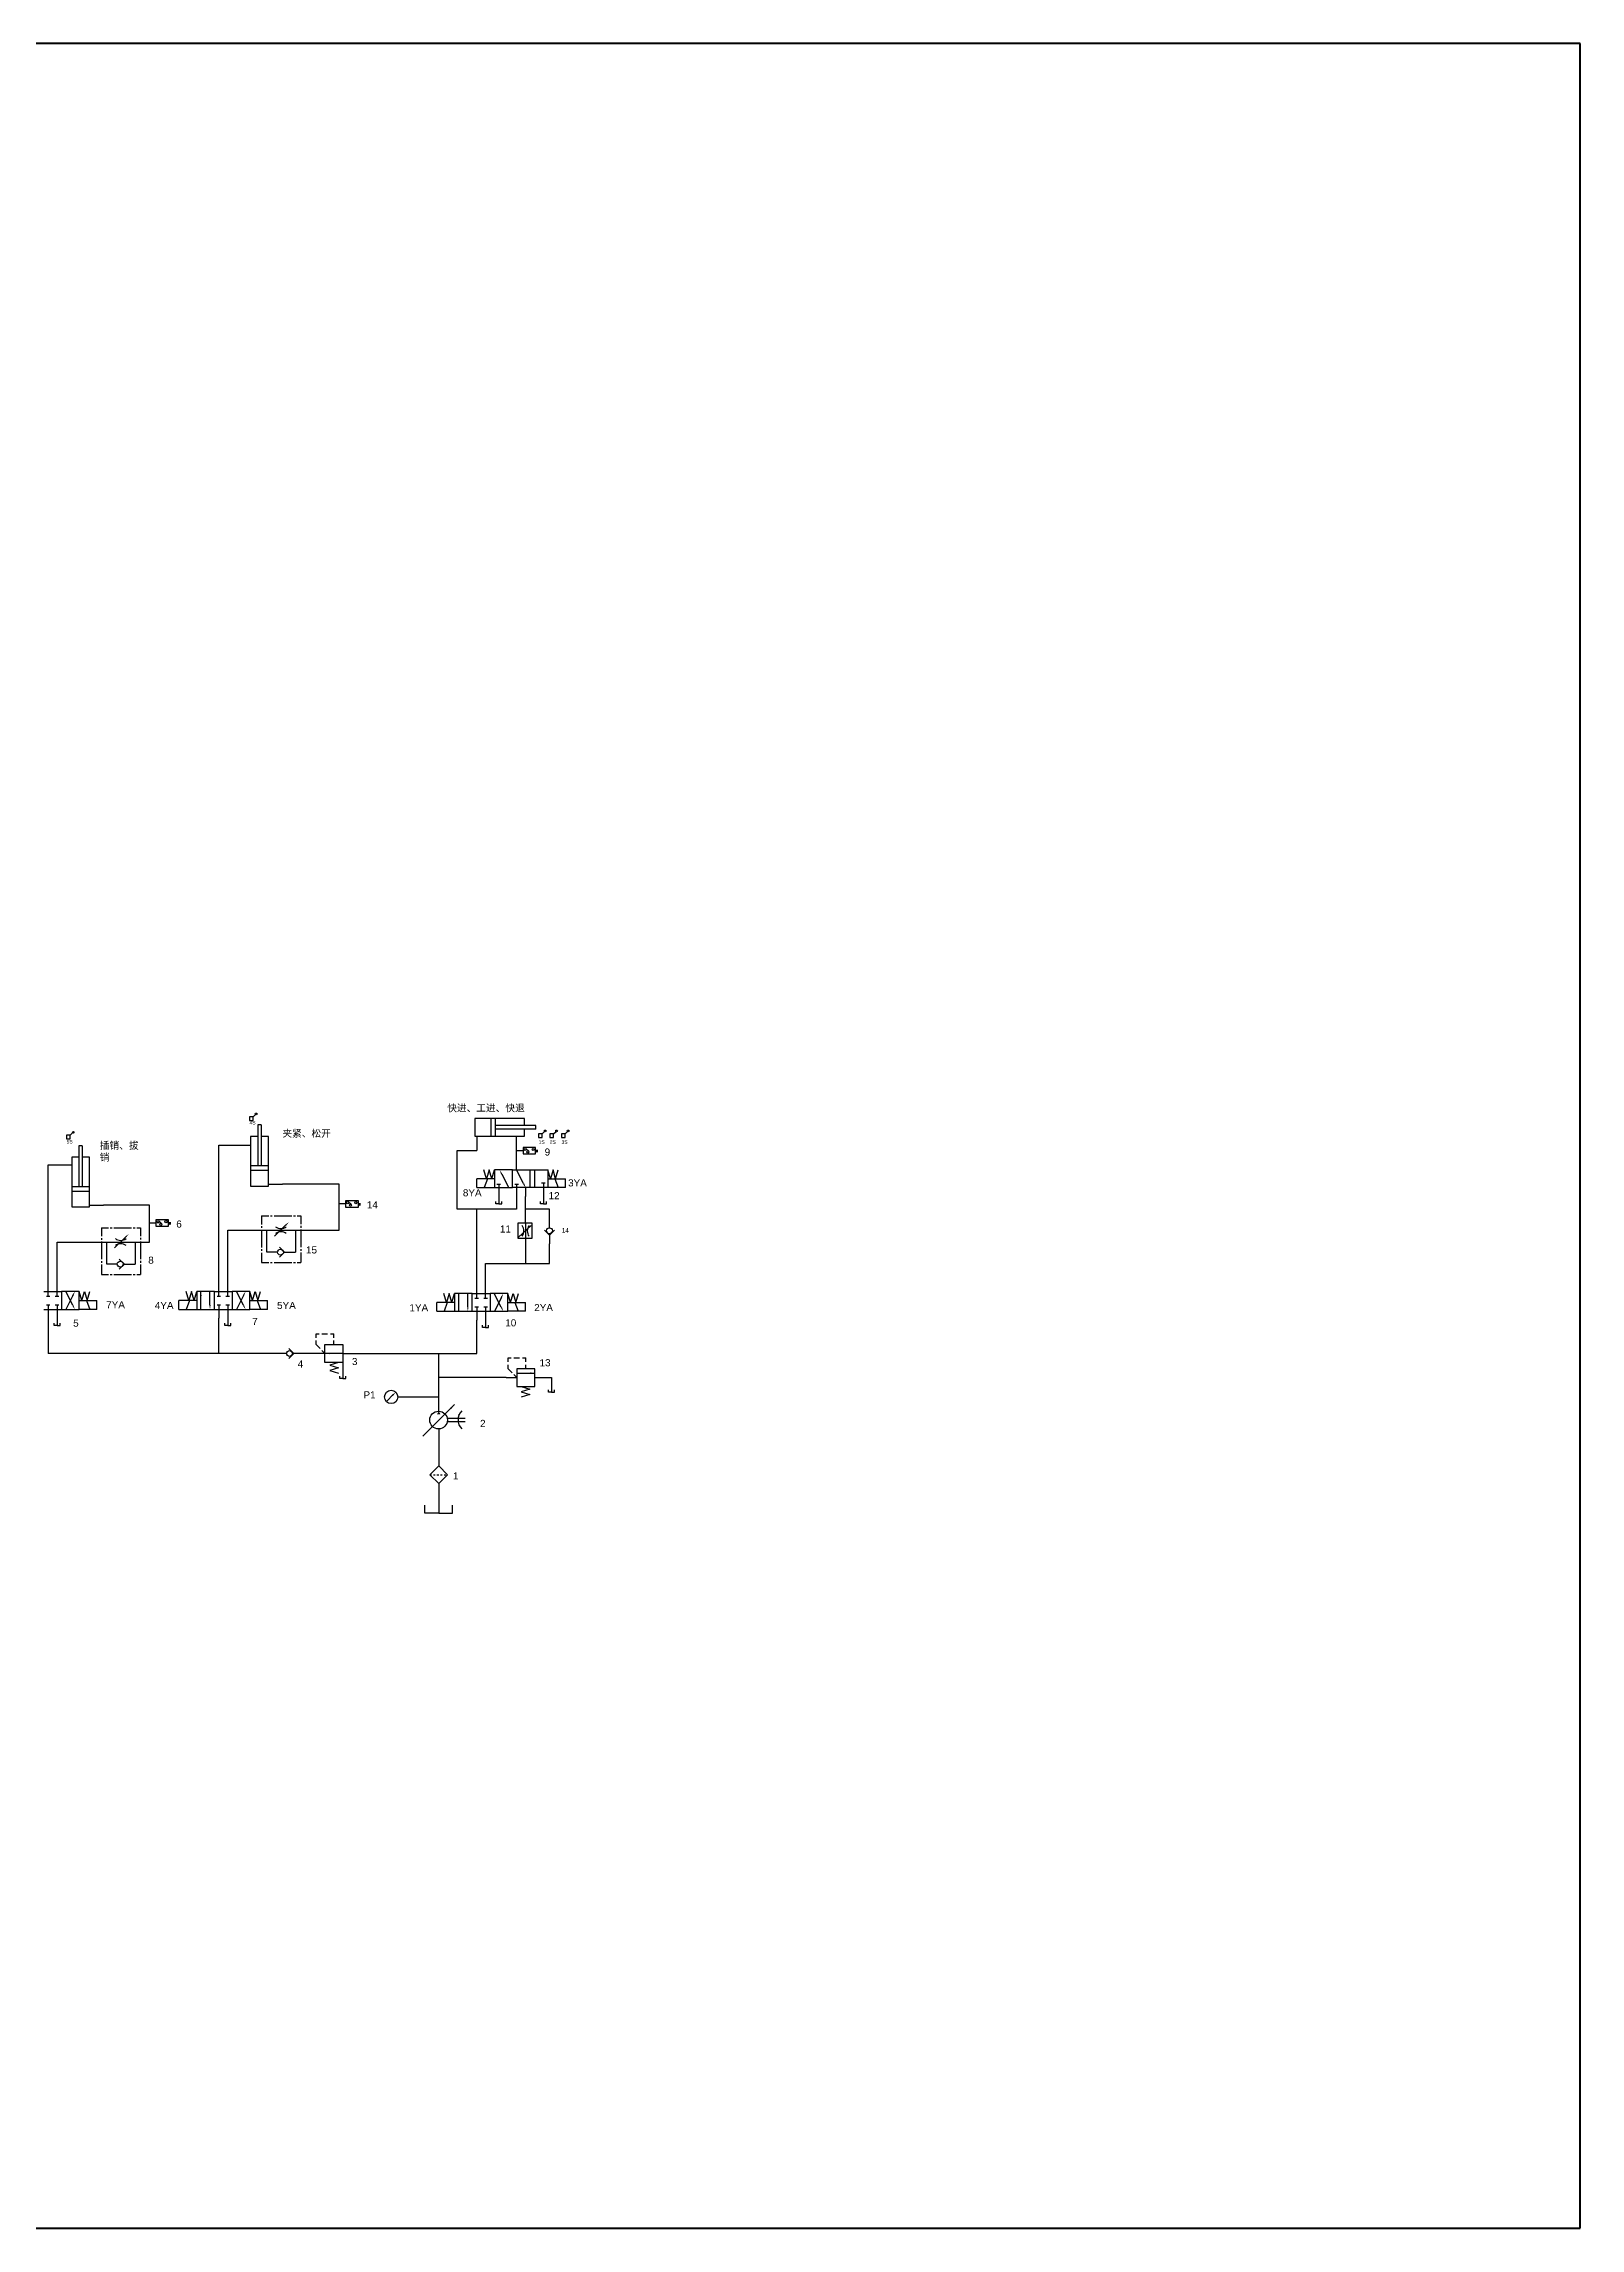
# Model space of a CAD drawing. Header units: millimetres. Extents: x 2847 to 4578, y 1430 to 2662.
# Drawn here: x 3712 to 4578, y 1430 to 2662 of the extents above; entities that cross this region are included whole.
import ezdxf

# ---------------------------------------------------------------- set-up
doc = ezdxf.new("R2010")
doc.units = ezdxf.units.MM
doc.linetypes.add('JIS_02_1.0', pattern=[2, 1, -1])
for name, color, linetype in [('11', 1, 'Continuous'), ('元件', 140, 'Continuous'), ('油路', 40, 'Continuous'), ('细实线', 7, 'Continuous'), ('虚线', 140, 'JIS_02_1.0')]:
    doc.layers.add(name, color=color, linetype=linetype)
doc.layers.add('粗实线', color=7, linetype='Continuous', lineweight=50)
doc.styles.get("Standard").update_dxf_attribs({"font": 'arial.ttf'})

msp = doc.modelspace()

# ---------------------------------------------------------------- linework, layer by layer
at = {"layer": '11'}
for p, q in [((3865.2, 1932.1), (3865.2, 1934.2)), ((3865.2, 1934.2), (3866.9, 1934.2)), ((3868.5, 1934.2), (3871.7, 1934.2)), ((3873.3, 1934.2), (3875.2, 1934.2)), ((3875.2, 1932.1), (3875.2, 1934.2)), ((3865.2, 1928.2), (3865.2, 1930.5)), ((3867.4, 1926), (3865.2, 1928.2)), ((3870.2, 1923.2), (3868.5, 1924.9)), ((3875.2, 1928.2), (3875.2, 1930.5)), ((3973.4, 1918.5), (3973.4, 1920.7)), ((3973.4, 1920.7), (3975.1, 1920.7)), ((3973.4, 1914.6), (3973.4, 1916.9)), ((3975.6, 1912.4), (3973.4, 1914.6)), ((3976.7, 1920.7), (3979.9, 1920.7)), ((3978.4, 1909.6), (3976.7, 1911.3)), ((3981.5, 1920.7), (3983.4, 1920.7)), ((3983.4, 1918.5), (3983.4, 1920.7)), ((3983.4, 1914.6), (3983.4, 1916.9))]:
    msp.add_line(p, q, dxfattribs=at)
at = {"layer": '元件'}
for p, q in [((3832.3, 2045.6), (3828.3, 2045.6)), ((3828.3, 2045.6), (3828.3, 2017.6)), ((3832.3, 2052.2), (3832.3, 2029.1)), ((3834.3, 2052.2), (3832.3, 2052.2)), ((3834.3, 2052.2), (3834.3, 2029.1)), ((3838.3, 2045.6), (3834.3, 2045.6)), ((3838.3, 2017.6), (3838.3, 2045.6)), ((3954.6, 2055.7), (3954.6, 2045.7)), ((3982.6, 2055.7), (3954.6, 2055.7)), ((3954.6, 2045.7), (3982.6, 2045.7)), ((3963.6, 2055.7), (3963.6, 2045.7)), ((3966.1, 2055.7), (3966.1, 2045.7)), ((3989.1, 2051.7), (3966.1, 2051.7)), ((3989.1, 2049.7), (3966.1, 2049.7)), ((3982.6, 2051.7), (3982.6, 2055.7)), ((3982.6, 2045.7), (3982.6, 2049.7)), ((3989.1, 2049.7), (3989.1, 2051.7)), ((3731.4, 2033.8), (3727.5, 2033.8)), ((3727.5, 2033.8), (3727.5, 2005.8)), ((3731.4, 2040.3), (3731.4, 2017.3)), ((3733.4, 2040.3), (3731.4, 2040.3)), ((3733.4, 2040.3), (3733.4, 2017.3)), ((3737.5, 2033.8), (3733.4, 2033.8)), ((3737.5, 2005.8), (3737.5, 2033.8)), ((3981.8, 2037.5), (3978.2, 2037.5)), ((3988.9, 2039.3), (3981.8, 2039.3)), ((3981.8, 2039.3), (3981.8, 2035.7)), ((3981.8, 2035.7), (3988.9, 2035.7)), ((3983.4, 2038.7), (3985, 2037.3)), ((3988.9, 2035.7), (3988.9, 2039.3)), ((3988.9, 2038), (3989.2, 2036.7)), ((3989.2, 2036.7), (3989.5, 2038)), ((3989.5, 2038), (3989.7, 2036.7)), ((3989.7, 2036.7), (3990, 2038)), ((3828.3, 2029.1), (3838.3, 2029.1)), ((3828.3, 2026.6), (3838.3, 2026.6)), ((3965.8, 2021.7), (3955.8, 2021.7)), ((3955.8, 2016.7), (3955.8, 2021.7)), ((3961.3, 2021.7), (3959.8, 2026.7)), ((3961.7, 2021.7), (3959.9, 2016.7)), ((3962.8, 2026.7), (3961.3, 2021.7)), ((3964.3, 2021.7), (3962.8, 2026.7)), ((3964.3, 2021.7), (3965.8, 2026.7)), ((3965.8, 2026.7), (3965.8, 2016.7)), ((3975.8, 2026.7), (3965.8, 2026.7)), ((3969.8, 2024.4), (3973.6, 2016.7)), ((3975.8, 2016.7), (3975.8, 2026.7)), ((3975.8, 2026.7), (3995.8, 2026.7)), ((3982.1, 2019), (3978.2, 2026.7)), ((3985.8, 2016.7), (3985.8, 2026.7)), ((3988.3, 2026.7), (3988.3, 2016.7)), ((3995.8, 2026.7), (3995.8, 2016.7)), ((3997.2, 2021.7), (3995.8, 2026.7)), ((3995.8, 2021.7), (4005.8, 2021.7)), ((3998.7, 2026.7), (3997.2, 2021.7)), ((4000.2, 2021.7), (3998.7, 2026.7)), ((3999.8, 2021.7), (4001.6, 2016.7)), ((4000.2, 2021.7), (4001.7, 2026.7)), ((4005.8, 2016.7), (4005.8, 2021.7)), ((3727.5, 2017.3), (3737.5, 2017.3)), ((3727.5, 2014.8), (3737.5, 2014.8)), ((3828.3, 2017.6), (3838.3, 2017.6)), ((3838.3, 2018.7), (3846.3, 2018.7)), ((3881.8, 2007.5), (3878.2, 2007.5)), ((3889, 2009.3), (3881.8, 2009.3)), ((3881.8, 2009.3), (3881.8, 2005.7)), ((3883.5, 2008.7), (3885, 2007.3)), ((3889, 2005.7), (3889, 2009.3)), ((3889, 2008), (3889.3, 2006.7)), ((3889.3, 2006.7), (3889.6, 2008)), ((3889.6, 2008), (3889.8, 2006.7)), ((3889.8, 2006.7), (3890.1, 2008)), ((3955.8, 2016.7), (3965.8, 2016.7)), ((3965.8, 2016.7), (3975.8, 2016.7)), ((3966.4, 2007.6), (3966.4, 2008.9)), ((3968.1, 2007.6), (3966.4, 2007.6)), ((3969.1, 2018.5), (3967.1, 2018.5)), ((3968.1, 2018.5), (3968.1, 2016.7)), ((3968.1, 2016.7), (3968.1, 2011.7)), ((3968.1, 2011.7), (3968.1, 2007.6)), ((3968.1, 2007.6), (3969.8, 2007.6)), ((3969.8, 2007.6), (3969.8, 2008.9)), ((3985.8, 2016.7), (3975.8, 2016.7)), ((3979.2, 2018.5), (3977.2, 2018.5)), ((3978.2, 2018.5), (3978.2, 2016.7)), ((3983.2, 2016.7), (3983.2, 2016.7)), ((3995.8, 2016.7), (3985.8, 2016.7)), ((3991.6, 2007.6), (3991.6, 2008.9)), ((3993.3, 2007.6), (3991.6, 2007.6)), ((3994.3, 2019.2), (3992.3, 2019.2)), ((3993.3, 2019.2), (3993.3, 2016.7)), ((3993.3, 2016.7), (3993.3, 2011.7)), ((3993.3, 2011.7), (3993.3, 2007.6)), ((3993.3, 2007.6), (3995, 2007.6)), ((3995, 2007.6), (3995, 2008.9)), ((4005.8, 2016.7), (3995.8, 2016.7)), ((3727.5, 2005.8), (3737.5, 2005.8)), ((3737.4, 2006.8), (3745.4, 2006.8)), ((3774.9, 1996.7), (3771.3, 1996.7)), ((3782.1, 1998.5), (3774.9, 1998.5)), ((3774.9, 1998.5), (3774.9, 1995)), ((3776.5, 1997.9), (3778.1, 1996.5)), ((3782.1, 1995), (3782.1, 1998.5)), ((3782.1, 1997.2), (3782.4, 1995.9)), ((3782.4, 1995.9), (3782.7, 1997.2)), ((3782.7, 1997.2), (3782.9, 1995.9)), ((3782.9, 1995.9), (3783.2, 1997.2)), ((3848, 1995.5), (3841.8, 1989.4)), ((3881.8, 2005.7), (3889, 2005.7)), ((3987, 1996.7), (3978.9, 1996.7)), ((3978.9, 1996.7), (3978.9, 1988.3)), ((3986.4, 1995.3), (3979.2, 1988.8)), ((3983.2, 1996.7), (3983.2, 1988.3)), ((3987, 1988.3), (3987, 1996.7)), ((3996.7, 1994.1), (3996.7, 1999.1)), ((3739.2, 1986), (3771.3, 1986)), ((3747.2, 1973.6), (3747.2, 1986)), ((3757.7, 1988.7), (3751.5, 1982.7)), ((3763.2, 1986), (3763.2, 1973.6)), ((3774.9, 1995), (3782.1, 1995)), ((3829.5, 1992.8), (3861.6, 1992.8)), ((3837.5, 1980.3), (3837.5, 1992.8)), ((3844.6, 1983.2), (3847.4, 1980.3)), ((3853.5, 1992.8), (3853.5, 1980.3)), ((3978.9, 1988.3), (3987, 1988.3)), ((3993.9, 1992.8), (3996.7, 1990)), ((3996.7, 1990), (3999.5, 1992.8)), ((3996.7, 1990), (3996.7, 1985)), ((3753.1, 1973.6), (3747.2, 1973.6)), ((3754.3, 1976.4), (3757.2, 1973.6)), ((3757.2, 1973.6), (3754.3, 1970.8)), ((3757.1, 1973.6), (3763.2, 1973.6)), ((3843.4, 1980.3), (3837.5, 1980.3)), ((3847.4, 1980.3), (3844.6, 1977.5)), ((3847.4, 1980.3), (3853.5, 1980.3)), ((3711.7, 1958.1), (3721.7, 1958.1)), ((3714.2, 1958.1), (3714.2, 1963.1)), ((3714.2, 1955.5), (3714.2, 1958.1)), ((3719.2, 1958.1), (3719.2, 1963.1)), ((3719.2, 1955.5), (3719.2, 1958.1)), ((3731.7, 1958.1), (3721.7, 1958.1)), ((3721.7, 1958.1), (3721.7, 1948.1)), ((3728.1, 1950.4), (3724.2, 1958.1)), ((3731.7, 1948.1), (3731.7, 1958.1)), ((3733.2, 1953.1), (3731.7, 1958.1)), ((3733.2, 1953.1), (3734.7, 1958.1)), ((3734.7, 1958.1), (3736.2, 1953.1)), ((3736.2, 1953.1), (3737.7, 1958.1)), ((3793.4, 1953.1), (3791.9, 1958.1)), ((3794.9, 1958.1), (3793.4, 1953.1)), ((3796.4, 1953.1), (3794.9, 1958.1)), ((3796.4, 1953.1), (3797.9, 1958.1)), ((3797.9, 1958.1), (3797.9, 1948.1)), ((3807.9, 1958.1), (3797.9, 1958.1)), ((3800.3, 1948.1), (3800.3, 1958.1)), ((3805.4, 1950.6), (3805.4, 1958.1)), ((3807.9, 1958.1), (3817.9, 1958.1)), ((3807.9, 1948.1), (3807.9, 1958.1)), ((3810.4, 1958.1), (3810.4, 1963.1)), ((3810.4, 1955.5), (3810.4, 1958.1)), ((3815.4, 1958.1), (3815.4, 1963.1)), ((3815.4, 1955.5), (3815.4, 1958.1)), ((3827.9, 1958.1), (3817.9, 1958.1)), ((3817.9, 1958.1), (3817.9, 1948.1)), ((3824.2, 1950.4), (3820.3, 1958.1)), ((3827.9, 1948.1), (3827.9, 1958.1)), ((3829.4, 1953.1), (3827.9, 1958.1)), ((3829.4, 1953.1), (3830.9, 1958.1)), ((3830.9, 1958.1), (3832.4, 1953.1)), ((3832.4, 1953.1), (3833.9, 1958.1)), ((3955.7, 1957), (3955.7, 1962)), ((3960.7, 1957), (3960.7, 1962)), ((3711.7, 1948.1), (3721.7, 1948.1)), ((3713.2, 1955.5), (3715.2, 1955.5)), ((3713.2, 1950.6), (3715.2, 1950.6)), ((3714.2, 1950.6), (3714.2, 1948.1)), ((3714.2, 1948.1), (3714.2, 1943.1)), ((3718.2, 1955.5), (3720.2, 1955.5)), ((3718.2, 1950.6), (3720.2, 1950.6)), ((3719.2, 1950.6), (3719.2, 1948.1)), ((3719.2, 1948.1), (3719.2, 1943.1)), ((3721.7, 1948.1), (3731.7, 1948.1)), ((3728.1, 1955.9), (3724.2, 1948.1)), ((3731.7, 1953.1), (3741.7, 1953.1)), ((3741.7, 1948.1), (3731.7, 1948.1)), ((3735.8, 1953.1), (3737.6, 1948.1)), ((3741.7, 1948.1), (3741.7, 1953.1)), ((3797.9, 1953.1), (3787.9, 1953.1)), ((3787.9, 1948.1), (3787.9, 1953.1)), ((3787.9, 1948.1), (3797.9, 1948.1)), ((3793.8, 1953.1), (3792, 1948.1)), ((3797.9, 1948.1), (3807.9, 1948.1)), ((3807.9, 1948.1), (3817.9, 1948.1)), ((3809.4, 1955.5), (3811.4, 1955.5)), ((3809.4, 1950.6), (3811.4, 1950.6)), ((3810.4, 1950.6), (3810.4, 1948.1)), ((3810.4, 1948.1), (3810.4, 1943.1)), ((3814.4, 1955.5), (3816.4, 1955.5)), ((3814.4, 1950.6), (3816.4, 1950.6)), ((3815.4, 1950.6), (3815.4, 1948.1)), ((3815.4, 1948.1), (3815.4, 1943.1)), ((3817.9, 1948.1), (3827.9, 1948.1)), ((3824.3, 1955.9), (3820.4, 1948.1)), ((3827.9, 1953.1), (3837.9, 1953.1)), ((3837.9, 1948.1), (3827.9, 1948.1)), ((3831.9, 1953.1), (3833.8, 1948.1)), ((3837.9, 1948.1), (3837.9, 1953.1)), ((3943.2, 1952), (3933.2, 1952)), ((3933.2, 1947), (3933.2, 1952)), ((3933.2, 1947), (3943.2, 1947)), ((3938.6, 1952), (3937.2, 1957)), ((3939.1, 1952), (3937.3, 1947)), ((3940.2, 1957), (3938.6, 1952)), ((3941.7, 1952), (3940.2, 1957)), ((3941.7, 1952), (3943.2, 1957)), ((3943.2, 1957), (3943.2, 1947)), ((3953.2, 1957), (3943.2, 1957)), ((3943.2, 1947), (3953.2, 1947)), ((3945.6, 1947.1), (3945.6, 1957)), ((3950.7, 1949.5), (3950.7, 1957)), ((3953.2, 1957), (3963.2, 1957)), ((3953.2, 1947), (3953.2, 1957)), ((3953.2, 1947), (3963.2, 1947)), ((3954.7, 1954.4), (3956.7, 1954.4)), ((3954.7, 1949.5), (3956.7, 1949.5)), ((3955.7, 1954.4), (3955.7, 1957)), ((3955.7, 1949.5), (3955.7, 1947)), ((3955.7, 1947), (3955.7, 1942)), ((3959.7, 1954.4), (3961.7, 1954.4)), ((3959.7, 1949.5), (3961.7, 1949.5)), ((3960.7, 1954.4), (3960.7, 1957)), ((3960.7, 1949.5), (3960.7, 1947)), ((3960.7, 1947), (3960.7, 1942)), ((3973.2, 1957), (3963.2, 1957)), ((3963.2, 1957), (3963.2, 1947)), ((3963.2, 1947), (3973.2, 1947)), ((3969.5, 1949.3), (3965.6, 1957.1)), ((3969.6, 1954.8), (3965.7, 1947)), ((3973.2, 1947), (3973.2, 1957)), ((3974.7, 1952), (3973.2, 1957)), ((3973.2, 1952), (3983.2, 1952)), ((3983.2, 1947), (3973.2, 1947)), ((3974.7, 1952), (3976.2, 1957)), ((3976.2, 1957), (3977.7, 1952)), ((3977.2, 1952), (3979.1, 1947)), ((3977.7, 1952), (3979.2, 1957)), ((3983.2, 1947), (3983.2, 1952)), ((3717.5, 1939), (3717.5, 1940.3)), ((3719.2, 1939), (3717.5, 1939)), ((3719.2, 1943.1), (3719.2, 1939)), ((3719.2, 1939), (3720.9, 1939)), ((3720.9, 1939), (3720.9, 1940.3)), ((3813.7, 1939), (3813.7, 1940.3)), ((3815.4, 1939), (3813.7, 1939)), ((3815.4, 1943.1), (3815.4, 1939)), ((3815.4, 1939), (3817.1, 1939)), ((3817.1, 1939), (3817.1, 1940.3)), ((3959, 1937.9), (3959, 1939.2)), ((3960.7, 1937.9), (3959, 1937.9)), ((3960.7, 1942), (3960.7, 1937.9)), ((3960.7, 1937.9), (3962.4, 1937.9)), ((3962.4, 1937.9), (3962.4, 1939.2)), ((3852.7, 1923.2), (3849.9, 1926)), ((3849.9, 1920.4), (3852.7, 1923.2)), ((3870.2, 1928.2), (3880.2, 1928.2)), ((3870.2, 1918.2), (3870.2, 1928.2)), ((3880.3, 1923.2), (3870.2, 1923.2)), ((3880.2, 1928.2), (3880.2, 1918.2)), ((3880.2, 1918.2), (3870.2, 1918.2)), ((3877.9, 1918.2), (3872.9, 1916.7)), ((3872.9, 1916.7), (3877.9, 1915.2)), ((3877.9, 1915.2), (3872.9, 1913.7)), ((3872.9, 1913.7), (3877.9, 1912.2)), ((3878.5, 1909.1), (3878.5, 1910.4)), ((3880.2, 1909.1), (3878.5, 1909.1)), ((3880.2, 1918.2), (3880.2, 1913.2)), ((3880.2, 1913.2), (3880.2, 1909.1)), ((3880.2, 1909.1), (3881.9, 1909.1)), ((3881.9, 1909.1), (3881.9, 1910.4)), ((3988.4, 1914.6), (3978.4, 1914.6)), ((3978.4, 1914.6), (3978.4, 1904.6)), ((3978.4, 1912.1), (3988.4, 1912.1)), ((3988.4, 1904.6), (3988.4, 1914.6)), ((3908.9, 1900.2), (3904.8, 1896.1)), ((3978.4, 1904.6), (3988.4, 1904.6)), ((3980.7, 1904.6), (3985.7, 1903.1)), ((3985.7, 1903.1), (3980.7, 1901.6)), ((3980.7, 1901.6), (3985.7, 1900.1)), ((3985.7, 1900.1), (3980.7, 1898.6)), ((3996.1, 1901.4), (3996.1, 1902.7)), ((3997.8, 1901.4), (3996.1, 1901.4)), ((3997.8, 1901.4), (3999.5, 1901.4)), ((3999.5, 1901.4), (3999.5, 1902.7)), ((3943.1, 1894.4), (3925.4, 1876.7)), ((3939.1, 1886.7), (3949.2, 1886.7)), ((3949.2, 1884.7), (3939.1, 1884.7)), ((3929.3, 1854.8), (3934.3, 1859.8)), ((3934.3, 1859.8), (3939.2, 1854.9)), ((3934.3, 1849.9), (3929.3, 1854.8)), ((3939.2, 1854.9), (3934.3, 1849.9)), ((3926.4, 1833.2), (3926.4, 1837.8)), ((3942.1, 1833.2), (3942.1, 1837.8)), ((3934.3, 1833.2), (3926.4, 1833.2)), ((3934.3, 1833.2), (3942.1, 1833.2))]:
    msp.add_line(p, q, dxfattribs=at)
for centre, radius in [((3983, 2038.2), 0.623), ((3984.5, 2036.8), 0.623), ((3987.5, 2038.2), 0.623), ((3883, 2008.2), 0.623), ((3884.6, 2006.8), 0.623), ((3887.6, 2008.2), 0.623), ((3776.1, 1997.4), 0.623), ((3777.7, 1996), 0.623), ((3780.6, 1997.5), 0.623), ((3996.7, 1992.4), 1.67), ((3754.8, 1973.6), 1.67), ((3845.1, 1980.3), 1.67), ((3850.2, 1923.2), 1.67), ((3907.5, 1898.7), 3.75), ((3934.2, 1885.7), 5)]:
    msp.add_circle(centre, radius, dxfattribs=at)
for centre, radius, start, end in [((3977.3, 1992.3), 5, 323.1301, 36.8699), ((3989.2, 1992.3), 5, 143.1301, 216.8699), ((3755.1, 1992), 5, 233.1301, 306.8699), ((3755.1, 1980.1), 5, 53.1301, 126.8699), ((3845.4, 1998.7), 5, 233.1301, 306.8699), ((3845.4, 1986.8), 5, 53.1301, 126.8699), ((3952.2, 1885.8), 7.03, 134.6929, 225.3648)]:
    msp.add_arc(centre, radius, start, end, dxfattribs=at)
for points in [[(3970.1, 2024.6), (3969.4, 2024.2), (3968.6, 2026.7)], [(3981.7, 2018.8), (3982.5, 2019.2), (3983.3, 2016.7)], [(3988.7, 2019.2), (3987.9, 2019.2), (3988.3, 2016.7)], [(3847.7, 1995.8), (3848.3, 1995.2), (3849.8, 1997.2)], [(3757.4, 1989), (3758, 1988.4), (3759.5, 1990.5)], [(3727.7, 1956.1), (3728.5, 1955.7), (3729.2, 1958.1)], [(3799.9, 1955.6), (3800.7, 1955.6), (3800.3, 1958.1)], [(3823.9, 1956.1), (3824.6, 1955.7), (3825.4, 1958.1)], [(3728.4, 1950.6), (3727.7, 1950.2), (3729.2, 1948.1)], [(3805.8, 1950.6), (3805, 1950.6), (3805.4, 1948.1)], [(3824.6, 1950.6), (3823.9, 1950.2), (3825.4, 1948.1)], [(3945.2, 1954.5), (3946, 1954.5), (3945.6, 1957)], [(3951.1, 1949.5), (3950.3, 1949.5), (3950.7, 1947)], [(3969.2, 1955), (3969.9, 1954.6), (3970.7, 1957)], [(3969.9, 1949.5), (3969.2, 1949.1), (3970.7, 1947)], [(3872.7, 1923.6), (3872.7, 1922.8), (3870.2, 1923.2)], [(3985.9, 1912.6), (3985.9, 1911.7), (3988.4, 1912.2)], [(3908.5, 1899.2), (3907.9, 1899.8), (3910, 1901.3)], [(3934.3, 1890.7), (3933.3, 1888.9), (3935.3, 1888.9)], [(3940.8, 1892.7), (3941.5, 1892), (3943.2, 1894.4)], [(3945.2, 1888.6), (3946, 1888.1), (3947.2, 1890.8)]]:
    msp.add_solid(points, dxfattribs=at)
at = {"layer": '油路'}
for p, q in [((3955.7, 2045.7), (3955.7, 2037.7)), ((3978.2, 2031.8), (3978.1, 2045.7)), ((3810.4, 1963.1), (3810.4, 2040.7)), ((3810.4, 2040.7), (3828.3, 2040.7)), ((3944.7, 2004.5), (3944.7, 2037.7)), ((3944.7, 2037.7), (3955.7, 2037.7)), ((3714.2, 1963.1), (3714.2, 2029.6)), ((3714.2, 2029.6), (3727.5, 2029.6)), ((3978.2, 2026.7), (3978.2, 2031.8)), ((3878.2, 2018.7), (3846.3, 2018.7)), ((3878.2, 1992.8), (3878.2, 2018.7)), ((3978.2, 2016.7), (3978.2, 2010.9)), ((3978.2, 2010.9), (3978.2, 2004.5)), ((3983.2, 2016.7), (3983.2, 2011.7)), ((3983.2, 1996.7), (3983.2, 2011.7)), ((3771.3, 2006.8), (3745.4, 2006.8)), ((3771.3, 1986), (3771.3, 2006.8)), ((3834.5, 2000.9), (3834.5, 1996)), ((3834.5, 2000.9), (3838.5, 2000.9)), ((3839.5, 2000.9), (3840.5, 2000.9)), ((3841.5, 2000.9), (3851.5, 2000.9)), ((3852.5, 2000.9), (3853.5, 2000.9)), ((3854.5, 2000.9), (3856.5, 2000.9)), ((3856.6, 2000.9), (3856.6, 1996.1)), ((3856.6, 1995.1), (3856.6, 1994.1)), ((3978.2, 2004.5), (3944.7, 2004.5)), ((3955.7, 1962), (3955.7, 2004.5)), ((3996.7, 2004.5), (3983.2, 2004.5)), ((3996.7, 1999.1), (3996.7, 2004.5)), ((3719.2, 1963.1), (3719.2, 1986)), ((3719.2, 1986), (3739.2, 1986)), ((3744.2, 1994.1), (3744.2, 1989.3)), ((3744.2, 1994.1), (3748.2, 1994.1)), ((3744.2, 1988.3), (3744.2, 1987.3)), ((3744.2, 1986.3), (3744.2, 1976.3)), ((3749.2, 1994.1), (3750.2, 1994.1)), ((3751.2, 1994.1), (3761.2, 1994.1)), ((3762.2, 1994.1), (3763.2, 1994.1)), ((3764.2, 1994.1), (3766.2, 1994.1)), ((3766.3, 1994.1), (3766.3, 1989.4)), ((3766.3, 1988.4), (3766.3, 1987.4)), ((3766.3, 1986.4), (3766.3, 1976.4)), ((3815.4, 1963.1), (3815.4, 1992.8)), ((3815.4, 1992.8), (3829.5, 1992.8)), ((3834.5, 1995), (3834.5, 1994)), ((3834.5, 1993), (3834.5, 1983)), ((3856.6, 1993.1), (3856.6, 1983.1)), ((3861.6, 1992.8), (3878.2, 1992.8)), ((3983.2, 1988.3), (3983.2, 1974)), ((3996.7, 1974), (3996.7, 1985)), ((3744.2, 1975.3), (3744.2, 1974.3)), ((3744.2, 1973.3), (3744.2, 1967.8)), ((3766.3, 1975.4), (3766.3, 1974.4)), ((3766.3, 1973.4), (3766.3, 1967.8)), ((3834.5, 1982), (3834.5, 1981)), ((3834.5, 1980), (3834.5, 1974.5)), ((3834.5, 1974.5), (3838.5, 1974.5)), ((3839.5, 1974.5), (3840.5, 1974.5)), ((3841.5, 1974.5), (3851.5, 1974.5)), ((3852.5, 1974.5), (3853.5, 1974.5)), ((3854.5, 1974.5), (3856.5, 1974.5)), ((3856.6, 1982.1), (3856.6, 1981.1)), ((3856.6, 1980.1), (3856.6, 1974.5)), ((3960.7, 1962), (3960.7, 1974)), ((3960.7, 1974), (3996.7, 1974)), ((3744.2, 1967.8), (3748.2, 1967.8)), ((3749.2, 1967.8), (3750.2, 1967.8)), ((3751.2, 1967.8), (3761.2, 1967.8)), ((3762.2, 1967.8), (3763.2, 1967.8)), ((3764.2, 1967.8), (3766.2, 1967.8)), ((3714.2, 1943.1), (3714.2, 1923.2)), ((3810.4, 1923.2), (3810.4, 1943.1)), ((3955.7, 1923.2), (3955.7, 1942)), ((3848.6, 1923.2), (3714.2, 1923.2)), ((3870.2, 1923.2), (3852.7, 1923.2)), ((3880.2, 1923.2), (3955.7, 1923.2)), ((3934.3, 1890.6), (3934.3, 1923.2)), ((3972.3, 1909.6), (3934.3, 1909.6)), ((3972.3, 1909.6), (3978.4, 1909.6)), ((3988.4, 1909.6), (3997.8, 1909.6)), ((3997.8, 1909.6), (3997.8, 1905.4)), ((3911.3, 1898.7), (3934.3, 1898.7)), ((3997.8, 1905.4), (3997.8, 1901.4)), ((3934.3, 1880.6), (3934.3, 1872.6)), ((3934.3, 1872.6), (3934.3, 1859.8)), ((3934.3, 1849.9), (3934.3, 1833.2))]:
    msp.add_line(p, q, dxfattribs=at)
at = {"layer": '粗实线'}
for p, q in [((4577.6, 2661.6), (2846.6, 2661.6)), ((4577.6, 1430.1), (4577.6, 2661.6)), ((2846.6, 1430.1), (4577.6, 1430.1))]:
    msp.add_line(p, q, dxfattribs=at)
at = {"layer": '细实线'}
for p, q in [((3829.7, 2056.6), (3831.1, 2058)), ((3726.6, 2046.2), (3724.6, 2046.2)), ((3724.6, 2046.2), (3724.6, 2044.2)), ((3726.6, 2046.2), (3728, 2047.6)), ((3726.6, 2044.2), (3726.6, 2046.2)), ((3829.7, 2056.6), (3827.7, 2056.6)), ((3827.7, 2056.6), (3827.7, 2054.6)), ((3827.7, 2054.6), (3829.7, 2054.6)), ((3829.7, 2054.6), (3829.7, 2056.6)), ((3992.6, 2047), (3990.6, 2047)), ((3990.6, 2047), (3990.6, 2045)), ((3990.6, 2045), (3992.6, 2045)), ((3992.6, 2047), (3994, 2048.4)), ((3992.6, 2045), (3992.6, 2047)), ((3998.9, 2047), (3996.9, 2047)), ((3996.9, 2047), (3996.9, 2045)), ((3996.9, 2045), (3998.9, 2045)), ((3998.9, 2047), (4000.4, 2048.4)), ((3998.9, 2045), (3998.9, 2047)), ((4005.5, 2047), (4003.5, 2047)), ((4003.5, 2047), (4003.5, 2045)), ((4003.5, 2045), (4005.5, 2045)), ((4005.5, 2047), (4006.9, 2048.4)), ((4005.5, 2045), (4005.5, 2047)), ((3724.6, 2044.2), (3726.6, 2044.2))]:
    msp.add_line(p, q, dxfattribs=at)
for centre in [(3831.4, 2058.3), (3728.4, 2047.9), (3994.3, 2048.7), (4000.7, 2048.7), (4007.2, 2048.7)]:
    msp.add_circle(centre, 0.478, dxfattribs=at)
at = {"layer": '虚线'}
msp.add_line((3929.3, 1854.8), (3939.2, 1854.8), dxfattribs=at)

# ---------------------------------------------------------------- texts
at = {"layer": '细实线', "attachment_point": 1}
for s, width, heights, insert, char_height in [('{\\fSimSun|b0|i0|c134|p2;快进、工进、快退}', 53.432, [-5.25], (3939.1, 2063.6), 4), ('4S', 3.403, [-2.07], (3827.7, 2054.3), 2), ('{\\fSimSun|b0|i0|c134|p2;夹紧、松开}', 36.187, [-5.27], (3846.2, 2049.3), 4), ('5S', 4.615, [-2.07], (3724.6, 2043.6), 2), ('{\\fSimSun|b0|i0|c134|p2;插销、拔销}', 23.391, [-12.6], (3743.3, 2042.5), 4), ('1S', 3.843, [-2.07], (3990.6, 2043.4), 2), ('9', 8.261, [-4.08], (3994, 2038.8), 4), ('2S', 3.325, [-2.07], (3996.9, 2043.4), 2), ('3S', 4.379, [-2.07], (4003.5, 2043.4), 2), ('3YA', 14.425, [-4.09], (4007.2, 2021.4), 4), ('14', 14.348, [-4.02], (3893.8, 2009), 4), ('8YA', 12.006, [-4.08], (3947.9, 2015.8), 4), ('12', 21.885, [-4.02], (3996.2, 2014.2), 4), ('6', 8.986, [-4.08], (3786.4, 1998.2), 4), ('11', 10.145, [-4.02], (3968.8, 1995.4), 4), ('15', 16.667, [-4.08], (3859.5, 1983.6), 4), ('14', 14.265, [-2.51], (4003.7, 1993.9), 2.5), ('8', 12.319, [-4.08], (3770.6, 1977.8), 4), ('7YA', 21.189, [-4], (3746.9, 1952.7), 4), ('4YA', 16.374, [-4], (3774.3, 1952.3), 4), ('5YA', 16.924, [-4.07], (3843.2, 1952.3), 4), ('1YA', 14.601, [8.08], (3917.8, 1951), 4), ('2YA', 9.877, [-4.02], (3988.1, 1951.1), 4), ('5', 20.146, [-4.07], (3728.3, 1942.3), 4), ('7', 30.436, [-4], (3829.2, 1943.3), 4), ('10', 16.667, [-4.08], (3971.8, 1942.5), 4), ('4', 6.934, [-4], (3854.8, 1919.3), 4), ('3', 6.645, [-4.09], (3885.4, 1920.7), 4), ('13', 16.667, [-4.09], (3991.1, 1920), 4), ('P1', 11.873, [-4.02], (3891.9, 1901.9), 4), ('2', 11.701, [-4.02], (3957.6, 1885.8), 4), ('1', 17.335, [-4.02], (3942.3, 1856.2), 4)]:
    msp.add_mtext_dynamic_manual_height_columns(s, width=width, gutter_width=12.5, heights=heights, dxfattribs=dict(at, insert=insert, char_height=char_height))

doc.saveas('drawing.dxf')
